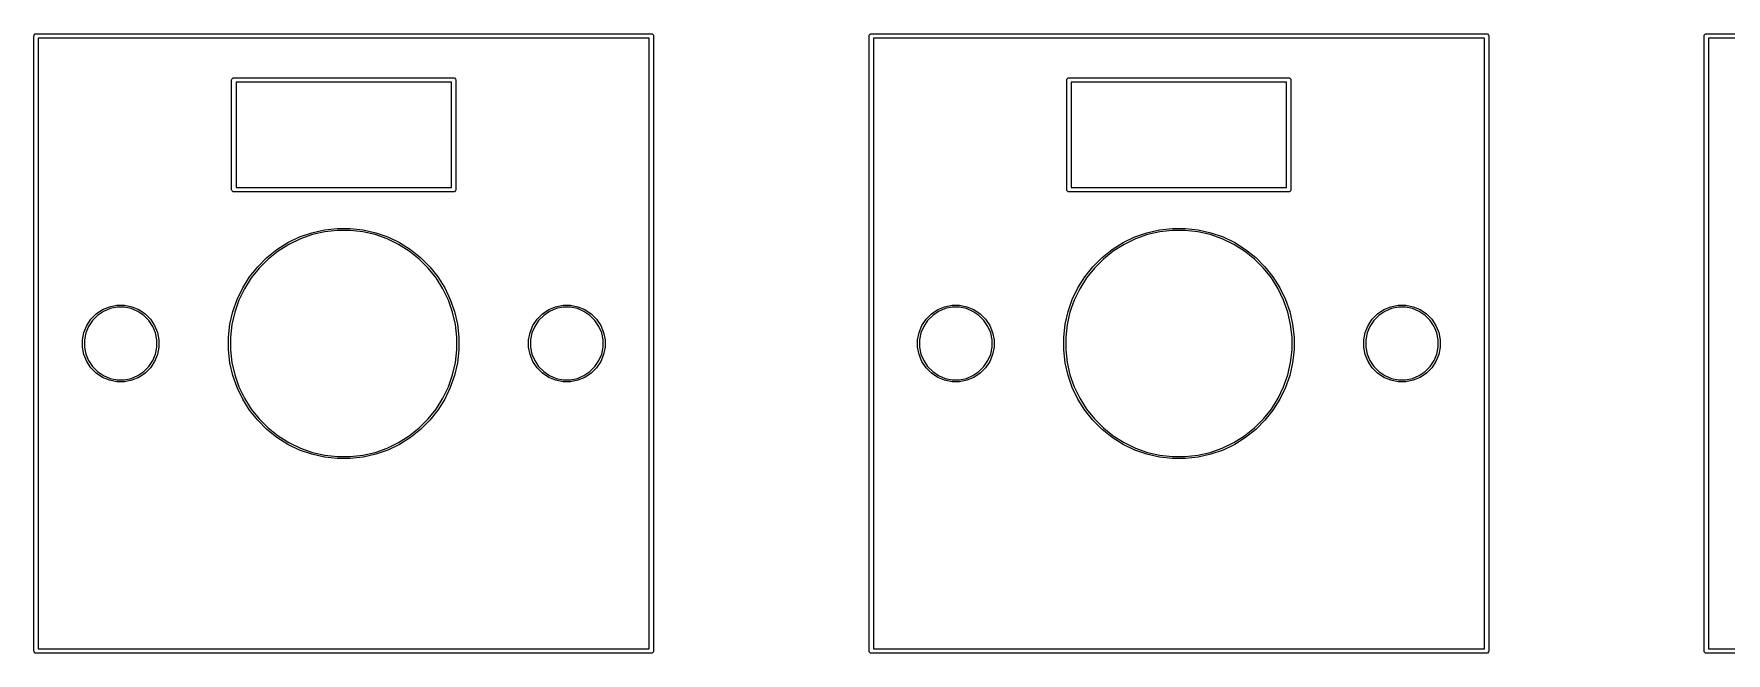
# Model space of a CAD drawing. Extents: x -11 to 295, y -114 to 10.
# Drawn here: x 187.7 to 226.2, y -64.05 to -49.95 of the extents above; entities that cross this region are included whole.
import ezdxf

# ---------------------------------------------------------------- set-up
doc = ezdxf.new("R2010")
doc.units = 0
doc.layers.add('BLACK', color=7, linetype='CONTINUOUS')

msp = doc.modelspace()

# ---------------------------------------------------------------- linework, layer by layer
at = {"layer": 'BLACK', "linetype": 'CONTINUOUS'}
for p, q in [((187.7, -50), (187.703806, -49.980866)), ((187.7, -64), (187.7, -50)), ((187.703806, -49.980866), (187.730866, -49.953806)), ((187.730866, -49.953806), (187.75, -49.95)), ((187.75, -49.95), (201.75, -49.95)), ((187.8, -50.05), (187.8, -63.95)), ((201.7, -50.05), (187.8, -50.05)), ((201.7, -63.95), (201.7, -50.05)), ((201.75, -49.95), (201.769134, -49.953806)), ((201.769134, -49.953806), (201.796194, -49.980866)), ((201.796194, -49.980866), (201.8, -50)), ((201.8, -50), (201.8, -64)), ((206.7, -50), (206.703806, -49.980866)), ((206.7, -64), (206.7, -50)), ((206.703806, -49.980866), (206.730866, -49.953806)), ((206.730866, -49.953806), (206.75, -49.95)), ((206.75, -49.95), (220.75, -49.95)), ((206.8, -50.05), (206.8, -63.95)), ((220.7, -50.05), (206.8, -50.05)), ((220.7, -63.95), (220.7, -50.05)), ((220.75, -49.95), (220.769134, -49.953806)), ((220.769134, -49.953806), (220.796194, -49.980866)), ((220.796194, -49.980866), (220.8, -50)), ((220.8, -50), (220.8, -64)), ((225.7, -50), (225.703806, -49.980866)), ((225.7, -64), (225.7, -50)), ((225.703806, -49.980866), (225.730866, -49.953806)), ((225.730866, -49.953806), (225.75, -49.95)), ((225.75, -49.95), (239.75, -49.95)), ((225.8, -50.05), (225.8, -63.95)), ((239.7, -50.05), (225.8, -50.05)), ((192.2, -51), (192.203806, -50.980866)), ((192.2, -53.5), (192.2, -51)), ((192.203806, -50.980866), (192.230866, -50.953806)), ((192.230866, -50.953806), (192.25, -50.95)), ((192.25, -50.95), (197.25, -50.95)), ((192.3, -51.05), (192.3, -53.45)), ((197.2, -51.05), (192.3, -51.05)), ((197.2, -53.45), (197.2, -51.05)), ((197.25, -50.95), (197.269134, -50.953806)), ((197.269134, -50.953806), (197.296194, -50.980866)), ((197.296194, -50.980866), (197.3, -51)), ((197.3, -51), (197.3, -53.5)), ((211.2, -51), (211.203806, -50.980866)), ((211.2, -53.5), (211.2, -51)), ((211.203806, -50.980866), (211.230866, -50.953806)), ((211.230866, -50.953806), (211.25, -50.95)), ((211.25, -50.95), (216.25, -50.95)), ((211.3, -51.05), (211.3, -53.45)), ((216.2, -51.05), (211.3, -51.05)), ((216.2, -53.45), (216.2, -51.05)), ((216.25, -50.95), (216.269134, -50.953806)), ((216.269134, -50.953806), (216.296194, -50.980866)), ((216.296194, -50.980866), (216.3, -51)), ((216.3, -51), (216.3, -53.5)), ((192.203806, -53.519134), (192.2, -53.5)), ((192.3, -53.45), (197.2, -53.45)), ((197.3, -53.5), (197.296194, -53.519134)), ((211.203806, -53.519134), (211.2, -53.5)), ((211.3, -53.45), (216.2, -53.45)), ((216.3, -53.5), (216.296194, -53.519134)), ((192.230866, -53.546194), (192.203806, -53.519134)), ((192.25, -53.55), (192.230866, -53.546194)), ((197.25, -53.55), (192.25, -53.55)), ((197.269134, -53.546194), (197.25, -53.55)), ((197.296194, -53.519134), (197.269134, -53.546194)), ((211.230866, -53.546194), (211.203806, -53.519134)), ((211.25, -53.55), (211.230866, -53.546194)), ((216.25, -53.55), (211.25, -53.55)), ((216.269134, -53.546194), (216.25, -53.55)), ((216.296194, -53.519134), (216.269134, -53.546194)), ((193.480238, -54.702539), (193.745456, -54.574816)), ((193.763038, -54.617262), (193.502461, -54.742749)), ((193.745456, -54.574816), (194.023307, -54.477592)), ((194.036025, -54.521739), (193.763038, -54.617262)), ((194.023307, -54.477592), (194.310296, -54.412089)), ((194.317992, -54.457382), (194.036025, -54.521739)), ((194.310296, -54.412089), (194.602815, -54.37913)), ((194.605391, -54.425), (194.317992, -54.457382)), ((194.602815, -54.37913), (194.897185, -54.37913)), ((194.894609, -54.425), (194.605391, -54.425)), ((195.182008, -54.457382), (194.894609, -54.425)), ((194.897185, -54.37913), (195.189704, -54.412089)), ((195.463975, -54.521739), (195.182008, -54.457382)), ((195.189704, -54.412089), (195.476693, -54.477592)), ((195.736962, -54.617262), (195.463975, -54.521739)), ((195.476693, -54.477592), (195.754544, -54.574816)), ((195.997539, -54.742749), (195.736962, -54.617262)), ((195.754544, -54.574816), (196.019762, -54.702539)), ((212.480238, -54.702539), (212.745456, -54.574816)), ((212.763038, -54.617262), (212.502461, -54.742749)), ((212.745456, -54.574816), (213.023307, -54.477592)), ((213.036025, -54.521739), (212.763038, -54.617262)), ((213.023307, -54.477592), (213.310296, -54.412089)), ((213.317992, -54.457382), (213.036025, -54.521739)), ((213.310296, -54.412089), (213.602815, -54.37913)), ((213.605391, -54.425), (213.317992, -54.457382)), ((213.602815, -54.37913), (213.897185, -54.37913)), ((213.894609, -54.425), (213.605391, -54.425)), ((214.182008, -54.457382), (213.894609, -54.425)), ((213.897185, -54.37913), (214.189704, -54.412089)), ((214.463975, -54.521739), (214.182008, -54.457382)), ((214.189704, -54.412089), (214.476693, -54.477592)), ((214.736962, -54.617262), (214.463975, -54.521739)), ((214.476693, -54.477592), (214.754544, -54.574816)), ((214.997539, -54.742749), (214.736962, -54.617262)), ((214.754544, -54.574816), (215.019762, -54.702539)), ((192.792689, -55.25084), (193.00084, -55.042689)), ((193.00084, -55.042689), (193.230988, -54.859153)), ((193.257574, -54.896622), (193.031454, -55.076946)), ((193.230988, -54.859153), (193.480238, -54.702539)), ((193.502461, -54.742749), (193.257574, -54.896622)), ((196.242426, -54.896622), (195.997539, -54.742749)), ((196.019762, -54.702539), (196.269012, -54.859153)), ((196.468546, -55.076946), (196.242426, -54.896622)), ((196.269012, -54.859153), (196.49916, -55.042689)), ((196.49916, -55.042689), (196.707311, -55.25084)), ((211.792689, -55.25084), (212.00084, -55.042689)), ((212.00084, -55.042689), (212.230988, -54.859153)), ((212.257574, -54.896622), (212.031454, -55.076946)), ((212.230988, -54.859153), (212.480238, -54.702539)), ((212.502461, -54.742749), (212.257574, -54.896622)), ((215.242426, -54.896622), (214.997539, -54.742749)), ((215.019762, -54.702539), (215.269012, -54.859153)), ((215.468546, -55.076946), (215.242426, -54.896622)), ((215.269012, -54.859153), (215.49916, -55.042689)), ((215.49916, -55.042689), (215.707311, -55.25084)), ((192.609153, -55.480988), (192.792689, -55.25084)), ((192.826946, -55.281454), (192.646622, -55.507574)), ((193.031454, -55.076946), (192.826946, -55.281454)), ((196.673054, -55.281454), (196.468546, -55.076946)), ((196.853378, -55.507574), (196.673054, -55.281454)), ((196.707311, -55.25084), (196.890847, -55.480988)), ((211.609153, -55.480988), (211.792689, -55.25084)), ((211.826946, -55.281454), (211.646622, -55.507574)), ((212.031454, -55.076946), (211.826946, -55.281454)), ((215.673054, -55.281454), (215.468546, -55.076946)), ((215.853378, -55.507574), (215.673054, -55.281454)), ((215.707311, -55.25084), (215.890847, -55.480988)), ((192.324816, -55.995456), (192.452539, -55.730238)), ((192.492749, -55.752461), (192.367262, -56.013038)), ((192.452539, -55.730238), (192.609153, -55.480988)), ((192.646622, -55.507574), (192.492749, -55.752461)), ((197.007251, -55.752461), (196.853378, -55.507574)), ((196.890847, -55.480988), (197.047461, -55.730238)), ((197.132738, -56.013038), (197.007251, -55.752461)), ((197.047461, -55.730238), (197.175184, -55.995456)), ((211.324816, -55.995456), (211.452539, -55.730238)), ((211.492749, -55.752461), (211.367262, -56.013038)), ((211.452539, -55.730238), (211.609153, -55.480988)), ((211.646622, -55.507574), (211.492749, -55.752461)), ((216.007251, -55.752461), (215.853378, -55.507574)), ((215.890847, -55.480988), (216.047461, -55.730238)), ((216.132738, -56.013038), (216.007251, -55.752461)), ((216.047461, -55.730238), (216.175184, -55.995456)), ((189.262528, -56.228319), (189.421001, -56.162677)), ((189.434356, -56.206704), (189.284216, -56.268894)), ((189.421001, -56.162677), (189.589235, -56.129213)), ((189.593745, -56.175), (189.434356, -56.206704)), ((189.589235, -56.129213), (189.760765, -56.129213)), ((189.756255, -56.175), (189.593745, -56.175)), ((189.915644, -56.206704), (189.756255, -56.175)), ((189.760765, -56.129213), (189.928999, -56.162677)), ((190.065784, -56.268894), (189.915644, -56.206704)), ((189.928999, -56.162677), (190.087472, -56.228319)), ((192.227592, -56.273307), (192.324816, -55.995456)), ((192.367262, -56.013038), (192.271739, -56.286025)), ((197.228261, -56.286025), (197.132738, -56.013038)), ((197.175184, -55.995456), (197.272408, -56.273307)), ((199.412528, -56.228319), (199.571001, -56.162677)), ((199.584356, -56.206704), (199.434216, -56.268894)), ((199.571001, -56.162677), (199.739235, -56.129213)), ((199.743745, -56.175), (199.584356, -56.206704)), ((199.739235, -56.129213), (199.910765, -56.129213)), ((199.906255, -56.175), (199.743745, -56.175)), ((200.065644, -56.206704), (199.906255, -56.175)), ((199.910765, -56.129213), (200.078999, -56.162677)), ((200.215784, -56.268894), (200.065644, -56.206704)), ((200.078999, -56.162677), (200.237472, -56.228319)), ((208.262528, -56.228319), (208.421001, -56.162677)), ((208.434356, -56.206704), (208.284216, -56.268894)), ((208.421001, -56.162677), (208.589235, -56.129213)), ((208.593745, -56.175), (208.434356, -56.206704)), ((208.589235, -56.129213), (208.760765, -56.129213)), ((208.756255, -56.175), (208.593745, -56.175)), ((208.915644, -56.206704), (208.756255, -56.175)), ((208.760765, -56.129213), (208.928999, -56.162677)), ((209.065784, -56.268894), (208.915644, -56.206704)), ((208.928999, -56.162677), (209.087472, -56.228319)), ((211.227592, -56.273307), (211.324816, -55.995456)), ((211.367262, -56.013038), (211.271739, -56.286025)), ((216.228261, -56.286025), (216.132738, -56.013038)), ((216.175184, -55.995456), (216.272408, -56.273307)), ((218.412528, -56.228319), (218.571001, -56.162677)), ((218.584356, -56.206704), (218.434216, -56.268894)), ((218.571001, -56.162677), (218.739235, -56.129213)), ((218.743745, -56.175), (218.584356, -56.206704)), ((218.739235, -56.129213), (218.910765, -56.129213)), ((218.906255, -56.175), (218.743745, -56.175)), ((219.065644, -56.206704), (218.906255, -56.175)), ((218.910765, -56.129213), (219.078999, -56.162677)), ((219.215784, -56.268894), (219.065644, -56.206704)), ((219.078999, -56.162677), (219.237472, -56.228319)), ((188.837677, -56.746001), (188.903319, -56.587528)), ((188.903319, -56.587528), (188.998616, -56.444906)), ((189.034181, -56.474093), (188.943894, -56.609216)), ((188.998616, -56.444906), (189.119906, -56.323616)), ((189.149093, -56.359181), (189.034181, -56.474093)), ((189.119906, -56.323616), (189.262528, -56.228319)), ((189.284216, -56.268894), (189.149093, -56.359181)), ((190.200907, -56.359181), (190.065784, -56.268894)), ((190.087472, -56.228319), (190.230094, -56.323616)), ((190.315819, -56.474093), (190.200907, -56.359181)), ((190.230094, -56.323616), (190.351384, -56.444906)), ((190.406106, -56.609216), (190.315819, -56.474093)), ((190.351384, -56.444906), (190.446681, -56.587528)), ((190.446681, -56.587528), (190.512323, -56.746001)), ((192.12913, -56.852815), (192.162089, -56.560296)), ((192.162089, -56.560296), (192.227592, -56.273307)), ((192.207382, -56.567992), (192.175, -56.855391)), ((192.271739, -56.286025), (192.207382, -56.567992)), ((197.292618, -56.567992), (197.228261, -56.286025)), ((197.272408, -56.273307), (197.337911, -56.560296)), ((197.325, -56.855391), (197.292618, -56.567992)), ((197.337911, -56.560296), (197.37087, -56.852815)), ((198.987677, -56.746001), (199.053319, -56.587528)), ((199.053319, -56.587528), (199.148616, -56.444906)), ((199.184181, -56.474093), (199.093894, -56.609216)), ((199.148616, -56.444906), (199.269906, -56.323616)), ((199.299093, -56.359181), (199.184181, -56.474093)), ((199.269906, -56.323616), (199.412528, -56.228319)), ((199.434216, -56.268894), (199.299093, -56.359181)), ((200.350907, -56.359181), (200.215784, -56.268894)), ((200.237472, -56.228319), (200.380094, -56.323616)), ((200.465819, -56.474093), (200.350907, -56.359181)), ((200.380094, -56.323616), (200.501384, -56.444906)), ((200.556106, -56.609216), (200.465819, -56.474093)), ((200.501384, -56.444906), (200.596681, -56.587528)), ((200.596681, -56.587528), (200.662323, -56.746001)), ((207.837677, -56.746001), (207.903319, -56.587528)), ((207.903319, -56.587528), (207.998616, -56.444906)), ((208.034181, -56.474093), (207.943894, -56.609216)), ((207.998616, -56.444906), (208.119906, -56.323616)), ((208.149093, -56.359181), (208.034181, -56.474093)), ((208.119906, -56.323616), (208.262528, -56.228319)), ((208.284216, -56.268894), (208.149093, -56.359181)), ((209.200907, -56.359181), (209.065784, -56.268894)), ((209.087472, -56.228319), (209.230094, -56.323616)), ((209.315819, -56.474093), (209.200907, -56.359181)), ((209.230094, -56.323616), (209.351384, -56.444906)), ((209.406106, -56.609216), (209.315819, -56.474093)), ((209.351384, -56.444906), (209.446681, -56.587528)), ((209.446681, -56.587528), (209.512323, -56.746001)), ((211.12913, -56.852815), (211.162089, -56.560296)), ((211.162089, -56.560296), (211.227592, -56.273307)), ((211.207382, -56.567992), (211.175, -56.855391)), ((211.271739, -56.286025), (211.207382, -56.567992)), ((216.292618, -56.567992), (216.228261, -56.286025)), ((216.272408, -56.273307), (216.337911, -56.560296)), ((216.325, -56.855391), (216.292618, -56.567992)), ((216.337911, -56.560296), (216.37087, -56.852815)), ((217.987677, -56.746001), (218.053319, -56.587528)), ((218.053319, -56.587528), (218.148616, -56.444906)), ((218.184181, -56.474093), (218.093894, -56.609216)), ((218.148616, -56.444906), (218.269906, -56.323616)), ((218.299093, -56.359181), (218.184181, -56.474093)), ((218.269906, -56.323616), (218.412528, -56.228319)), ((218.434216, -56.268894), (218.299093, -56.359181)), ((219.350907, -56.359181), (219.215784, -56.268894)), ((219.237472, -56.228319), (219.380094, -56.323616)), ((219.465819, -56.474093), (219.350907, -56.359181)), ((219.380094, -56.323616), (219.501384, -56.444906)), ((219.556106, -56.609216), (219.465819, -56.474093)), ((219.501384, -56.444906), (219.596681, -56.587528)), ((219.596681, -56.587528), (219.662323, -56.746001)), ((188.804213, -56.914235), (188.837677, -56.746001)), ((188.804213, -56.918745), (188.804213, -56.914235)), ((188.804213, -57.085765), (188.804213, -56.918745)), ((188.881704, -56.759356), (188.85, -56.918745)), ((188.85, -56.918745), (188.85, -57.081255)), ((188.943894, -56.609216), (188.881704, -56.759356)), ((190.468296, -56.759356), (190.406106, -56.609216)), ((190.5, -56.918745), (190.468296, -56.759356)), ((190.5, -57.081255), (190.5, -56.918745)), ((190.512323, -56.746001), (190.545787, -56.914235)), ((190.545787, -56.914235), (190.545787, -57.085765)), ((192.12913, -56.855391), (192.12913, -56.852815)), ((192.12913, -57.147185), (192.12913, -56.855391)), ((192.175, -56.855391), (192.175, -57.144609)), ((197.325, -57.144609), (197.325, -56.855391)), ((197.37087, -56.852815), (197.37087, -57.147185)), ((198.954213, -56.914235), (198.987677, -56.746001)), ((198.954213, -56.918745), (198.954213, -56.914235)), ((198.954213, -57.085765), (198.954213, -56.918745)), ((199.031704, -56.759356), (199, -56.918745)), ((199, -56.918745), (199, -57.081255)), ((199.093894, -56.609216), (199.031704, -56.759356)), ((200.618296, -56.759356), (200.556106, -56.609216)), ((200.65, -56.918745), (200.618296, -56.759356)), ((200.65, -57.081255), (200.65, -56.918745)), ((200.662323, -56.746001), (200.695787, -56.914235)), ((200.695787, -56.914235), (200.695787, -57.085765)), ((207.804213, -56.914235), (207.837677, -56.746001)), ((207.804213, -56.918745), (207.804213, -56.914235)), ((207.804213, -57.085765), (207.804213, -56.918745)), ((207.881704, -56.759356), (207.85, -56.918745)), ((207.85, -56.918745), (207.85, -57.081255)), ((207.943894, -56.609216), (207.881704, -56.759356)), ((209.468296, -56.759356), (209.406106, -56.609216)), ((209.5, -56.918745), (209.468296, -56.759356)), ((209.5, -57.081255), (209.5, -56.918745)), ((209.512323, -56.746001), (209.545787, -56.914235)), ((209.545787, -56.914235), (209.545787, -57.085765)), ((211.12913, -56.855391), (211.12913, -56.852815)), ((211.12913, -57.147185), (211.12913, -56.855391)), ((211.175, -56.855391), (211.175, -57.144609)), ((216.325, -57.144609), (216.325, -56.855391)), ((216.37087, -56.852815), (216.37087, -57.147185)), ((217.954213, -56.914235), (217.987677, -56.746001)), ((217.954213, -56.918745), (217.954213, -56.914235)), ((217.954213, -57.085765), (217.954213, -56.918745)), ((218.031704, -56.759356), (218, -56.918745)), ((218, -56.918745), (218, -57.081255)), ((218.093894, -56.609216), (218.031704, -56.759356)), ((219.618296, -56.759356), (219.556106, -56.609216)), ((219.65, -56.918745), (219.618296, -56.759356)), ((219.65, -57.081255), (219.65, -56.918745)), ((219.662323, -56.746001), (219.695787, -56.914235)), ((219.695787, -56.914235), (219.695787, -57.085765)), ((188.837677, -57.253999), (188.804213, -57.085765)), ((188.903319, -57.412472), (188.837677, -57.253999)), ((188.85, -57.081255), (188.881704, -57.240644)), ((188.881704, -57.240644), (188.943894, -57.390784)), ((190.406106, -57.390784), (190.468296, -57.240644)), ((190.512323, -57.253999), (190.446681, -57.412472)), ((190.468296, -57.240644), (190.5, -57.081255)), ((190.545787, -57.085765), (190.512323, -57.253999)), ((192.162089, -57.439704), (192.12913, -57.147185)), ((192.175, -57.144609), (192.207382, -57.432008)), ((197.292618, -57.432008), (197.325, -57.144609)), ((197.37087, -57.147185), (197.337911, -57.439704)), ((198.987677, -57.253999), (198.954213, -57.085765)), ((199.053319, -57.412472), (198.987677, -57.253999)), ((199, -57.081255), (199.031704, -57.240644)), ((199.031704, -57.240644), (199.093894, -57.390784)), ((200.556106, -57.390784), (200.618296, -57.240644)), ((200.662323, -57.253999), (200.596681, -57.412472)), ((200.618296, -57.240644), (200.65, -57.081255)), ((200.695787, -57.085765), (200.662323, -57.253999)), ((207.837677, -57.253999), (207.804213, -57.085765)), ((207.903319, -57.412472), (207.837677, -57.253999)), ((207.85, -57.081255), (207.881704, -57.240644)), ((207.881704, -57.240644), (207.943894, -57.390784)), ((209.406106, -57.390784), (209.468296, -57.240644)), ((209.512323, -57.253999), (209.446681, -57.412472)), ((209.468296, -57.240644), (209.5, -57.081255)), ((209.545787, -57.085765), (209.512323, -57.253999)), ((211.162089, -57.439704), (211.12913, -57.147185)), ((211.175, -57.144609), (211.207382, -57.432008)), ((216.292618, -57.432008), (216.325, -57.144609)), ((216.37087, -57.147185), (216.337911, -57.439704)), ((217.987677, -57.253999), (217.954213, -57.085765)), ((218.053319, -57.412472), (217.987677, -57.253999)), ((218, -57.081255), (218.031704, -57.240644)), ((218.031704, -57.240644), (218.093894, -57.390784)), ((219.556106, -57.390784), (219.618296, -57.240644)), ((219.662323, -57.253999), (219.596681, -57.412472)), ((219.618296, -57.240644), (219.65, -57.081255)), ((219.695787, -57.085765), (219.662323, -57.253999)), ((188.998616, -57.555094), (188.903319, -57.412472)), ((188.943894, -57.390784), (189.034181, -57.525907)), ((189.119906, -57.676384), (188.998616, -57.555094)), ((189.034181, -57.525907), (189.149093, -57.640819)), ((189.262528, -57.771681), (189.119906, -57.676384)), ((189.149093, -57.640819), (189.284216, -57.731106)), ((189.284216, -57.731106), (189.434356, -57.793296)), ((189.915644, -57.793296), (190.065784, -57.731106)), ((190.065784, -57.731106), (190.200907, -57.640819)), ((190.230094, -57.676384), (190.087472, -57.771681)), ((190.200907, -57.640819), (190.315819, -57.525907)), ((190.351384, -57.555094), (190.230094, -57.676384)), ((190.315819, -57.525907), (190.406106, -57.390784)), ((190.446681, -57.412472), (190.351384, -57.555094)), ((192.227592, -57.726693), (192.162089, -57.439704)), ((192.207382, -57.432008), (192.271739, -57.713975)), ((192.324816, -58.004544), (192.227592, -57.726693)), ((192.271739, -57.713975), (192.367262, -57.986962)), ((197.132738, -57.986962), (197.228261, -57.713975)), ((197.272408, -57.726693), (197.175184, -58.004544)), ((197.228261, -57.713975), (197.292618, -57.432008)), ((197.337911, -57.439704), (197.272408, -57.726693)), ((199.148616, -57.555094), (199.053319, -57.412472)), ((199.093894, -57.390784), (199.184181, -57.525907)), ((199.269906, -57.676384), (199.148616, -57.555094)), ((199.184181, -57.525907), (199.299093, -57.640819)), ((199.412528, -57.771681), (199.269906, -57.676384)), ((199.299093, -57.640819), (199.434216, -57.731106)), ((199.434216, -57.731106), (199.584356, -57.793296)), ((200.065644, -57.793296), (200.215784, -57.731106)), ((200.215784, -57.731106), (200.350907, -57.640819)), ((200.380094, -57.676384), (200.237472, -57.771681)), ((200.350907, -57.640819), (200.465819, -57.525907)), ((200.501384, -57.555094), (200.380094, -57.676384)), ((200.465819, -57.525907), (200.556106, -57.390784)), ((200.596681, -57.412472), (200.501384, -57.555094)), ((207.998616, -57.555094), (207.903319, -57.412472)), ((207.943894, -57.390784), (208.034181, -57.525907)), ((208.119906, -57.676384), (207.998616, -57.555094)), ((208.034181, -57.525907), (208.149093, -57.640819)), ((208.262528, -57.771681), (208.119906, -57.676384)), ((208.149093, -57.640819), (208.284216, -57.731106)), ((208.284216, -57.731106), (208.434356, -57.793296)), ((208.915644, -57.793296), (209.065784, -57.731106)), ((209.065784, -57.731106), (209.200907, -57.640819)), ((209.230094, -57.676384), (209.087472, -57.771681)), ((209.200907, -57.640819), (209.315819, -57.525907)), ((209.351384, -57.555094), (209.230094, -57.676384)), ((209.315819, -57.525907), (209.406106, -57.390784)), ((209.446681, -57.412472), (209.351384, -57.555094)), ((211.227592, -57.726693), (211.162089, -57.439704)), ((211.207382, -57.432008), (211.271739, -57.713975)), ((211.324816, -58.004544), (211.227592, -57.726693)), ((211.271739, -57.713975), (211.367262, -57.986962)), ((216.132738, -57.986962), (216.228261, -57.713975)), ((216.272408, -57.726693), (216.175184, -58.004544)), ((216.228261, -57.713975), (216.292618, -57.432008)), ((216.337911, -57.439704), (216.272408, -57.726693)), ((218.148616, -57.555094), (218.053319, -57.412472)), ((218.093894, -57.390784), (218.184181, -57.525907)), ((218.269906, -57.676384), (218.148616, -57.555094)), ((218.184181, -57.525907), (218.299093, -57.640819)), ((218.412528, -57.771681), (218.269906, -57.676384)), ((218.299093, -57.640819), (218.434216, -57.731106)), ((218.434216, -57.731106), (218.584356, -57.793296)), ((219.065644, -57.793296), (219.215784, -57.731106)), ((219.215784, -57.731106), (219.350907, -57.640819)), ((219.380094, -57.676384), (219.237472, -57.771681)), ((219.350907, -57.640819), (219.465819, -57.525907)), ((219.501384, -57.555094), (219.380094, -57.676384)), ((219.465819, -57.525907), (219.556106, -57.390784)), ((219.596681, -57.412472), (219.501384, -57.555094)), ((189.421001, -57.837323), (189.262528, -57.771681)), ((189.589235, -57.870787), (189.421001, -57.837323)), ((189.434356, -57.793296), (189.593745, -57.825)), ((189.760765, -57.870787), (189.589235, -57.870787)), ((189.593745, -57.825), (189.756255, -57.825)), ((189.756255, -57.825), (189.915644, -57.793296)), ((189.928999, -57.837323), (189.760765, -57.870787)), ((190.087472, -57.771681), (189.928999, -57.837323)), ((192.452539, -58.269762), (192.324816, -58.004544)), ((192.367262, -57.986962), (192.492749, -58.247539)), ((197.007251, -58.247539), (197.132738, -57.986962)), ((197.175184, -58.004544), (197.047461, -58.269762)), ((199.571001, -57.837323), (199.412528, -57.771681)), ((199.739235, -57.870787), (199.571001, -57.837323)), ((199.584356, -57.793296), (199.743745, -57.825)), ((199.910765, -57.870787), (199.739235, -57.870787)), ((199.743745, -57.825), (199.906255, -57.825)), ((199.906255, -57.825), (200.065644, -57.793296)), ((200.078999, -57.837323), (199.910765, -57.870787)), ((200.237472, -57.771681), (200.078999, -57.837323)), ((208.421001, -57.837323), (208.262528, -57.771681)), ((208.589235, -57.870787), (208.421001, -57.837323)), ((208.434356, -57.793296), (208.593745, -57.825)), ((208.760765, -57.870787), (208.589235, -57.870787)), ((208.593745, -57.825), (208.756255, -57.825)), ((208.756255, -57.825), (208.915644, -57.793296)), ((208.928999, -57.837323), (208.760765, -57.870787)), ((209.087472, -57.771681), (208.928999, -57.837323)), ((211.452539, -58.269762), (211.324816, -58.004544)), ((211.367262, -57.986962), (211.492749, -58.247539)), ((216.007251, -58.247539), (216.132738, -57.986962)), ((216.175184, -58.004544), (216.047461, -58.269762)), ((218.571001, -57.837323), (218.412528, -57.771681)), ((218.739235, -57.870787), (218.571001, -57.837323)), ((218.584356, -57.793296), (218.743745, -57.825)), ((218.910765, -57.870787), (218.739235, -57.870787)), ((218.743745, -57.825), (218.906255, -57.825)), ((218.906255, -57.825), (219.065644, -57.793296)), ((219.078999, -57.837323), (218.910765, -57.870787)), ((219.237472, -57.771681), (219.078999, -57.837323)), ((192.609153, -58.519012), (192.452539, -58.269762)), ((192.492749, -58.247539), (192.646622, -58.492426)), ((192.792689, -58.74916), (192.609153, -58.519012)), ((192.646622, -58.492426), (192.826946, -58.718546)), ((196.673054, -58.718546), (196.853378, -58.492426)), ((196.890847, -58.519012), (196.707311, -58.74916)), ((196.853378, -58.492426), (197.007251, -58.247539)), ((197.047461, -58.269762), (196.890847, -58.519012)), ((211.609153, -58.519012), (211.452539, -58.269762)), ((211.492749, -58.247539), (211.646622, -58.492426)), ((211.792689, -58.74916), (211.609153, -58.519012)), ((211.646622, -58.492426), (211.826946, -58.718546)), ((215.673054, -58.718546), (215.853378, -58.492426)), ((215.890847, -58.519012), (215.707311, -58.74916)), ((215.853378, -58.492426), (216.007251, -58.247539)), ((216.047461, -58.269762), (215.890847, -58.519012)), ((193.00084, -58.957311), (192.792689, -58.74916)), ((192.826946, -58.718546), (193.031454, -58.923054)), ((196.468546, -58.923054), (196.673054, -58.718546)), ((196.707311, -58.74916), (196.49916, -58.957311)), ((212.00084, -58.957311), (211.792689, -58.74916)), ((211.826946, -58.718546), (212.031454, -58.923054)), ((215.468546, -58.923054), (215.673054, -58.718546)), ((215.707311, -58.74916), (215.49916, -58.957311)), ((193.230988, -59.140847), (193.00084, -58.957311)), ((193.031454, -58.923054), (193.257574, -59.103378)), ((193.480238, -59.297461), (193.230988, -59.140847)), ((193.257574, -59.103378), (193.502461, -59.257251)), ((193.502461, -59.257251), (193.763038, -59.382738)), ((195.736962, -59.382738), (195.997539, -59.257251)), ((195.997539, -59.257251), (196.242426, -59.103378)), ((196.269012, -59.140847), (196.019762, -59.297461)), ((196.242426, -59.103378), (196.468546, -58.923054)), ((196.49916, -58.957311), (196.269012, -59.140847)), ((212.230988, -59.140847), (212.00084, -58.957311)), ((212.031454, -58.923054), (212.257574, -59.103378)), ((212.480238, -59.297461), (212.230988, -59.140847)), ((212.257574, -59.103378), (212.502461, -59.257251)), ((212.502461, -59.257251), (212.763038, -59.382738)), ((214.736962, -59.382738), (214.997539, -59.257251)), ((214.997539, -59.257251), (215.242426, -59.103378)), ((215.269012, -59.140847), (215.019762, -59.297461)), ((215.242426, -59.103378), (215.468546, -58.923054)), ((215.49916, -58.957311), (215.269012, -59.140847)), ((193.745456, -59.425184), (193.480238, -59.297461)), ((194.023307, -59.522408), (193.745456, -59.425184)), ((193.763038, -59.382738), (194.036025, -59.478261)), ((194.310296, -59.587911), (194.023307, -59.522408)), ((194.036025, -59.478261), (194.317992, -59.542618)), ((194.602815, -59.62087), (194.310296, -59.587911)), ((194.317992, -59.542618), (194.605391, -59.575)), ((194.897185, -59.62087), (194.602815, -59.62087)), ((194.605391, -59.575), (194.894609, -59.575)), ((194.894609, -59.575), (195.182008, -59.542618)), ((195.189704, -59.587911), (194.897185, -59.62087)), ((195.182008, -59.542618), (195.463975, -59.478261)), ((195.476693, -59.522408), (195.189704, -59.587911)), ((195.463975, -59.478261), (195.736962, -59.382738)), ((195.754544, -59.425184), (195.476693, -59.522408)), ((196.019762, -59.297461), (195.754544, -59.425184)), ((212.745456, -59.425184), (212.480238, -59.297461)), ((213.023307, -59.522408), (212.745456, -59.425184)), ((212.763038, -59.382738), (213.036025, -59.478261)), ((213.310296, -59.587911), (213.023307, -59.522408)), ((213.036025, -59.478261), (213.317992, -59.542618)), ((213.602815, -59.62087), (213.310296, -59.587911)), ((213.317992, -59.542618), (213.605391, -59.575)), ((213.897185, -59.62087), (213.602815, -59.62087)), ((213.605391, -59.575), (213.894609, -59.575)), ((213.894609, -59.575), (214.182008, -59.542618)), ((214.189704, -59.587911), (213.897185, -59.62087)), ((214.182008, -59.542618), (214.463975, -59.478261)), ((214.476693, -59.522408), (214.189704, -59.587911)), ((214.463975, -59.478261), (214.736962, -59.382738)), ((214.754544, -59.425184), (214.476693, -59.522408)), ((215.019762, -59.297461), (214.754544, -59.425184)), ((187.703806, -64.019134), (187.7, -64)), ((187.730866, -64.046194), (187.703806, -64.019134)), ((187.75, -64.05), (187.730866, -64.046194)), ((201.75, -64.05), (187.75, -64.05)), ((187.8, -63.95), (201.7, -63.95)), ((201.769134, -64.046194), (201.75, -64.05)), ((201.796194, -64.019134), (201.769134, -64.046194)), ((201.8, -64), (201.796194, -64.019134)), ((206.703806, -64.019134), (206.7, -64)), ((206.730866, -64.046194), (206.703806, -64.019134)), ((206.75, -64.05), (206.730866, -64.046194)), ((220.75, -64.05), (206.75, -64.05)), ((206.8, -63.95), (220.7, -63.95)), ((220.769134, -64.046194), (220.75, -64.05)), ((220.796194, -64.019134), (220.769134, -64.046194)), ((220.8, -64), (220.796194, -64.019134)), ((225.703806, -64.019134), (225.7, -64)), ((225.730866, -64.046194), (225.703806, -64.019134)), ((225.75, -64.05), (225.730866, -64.046194)), ((239.75, -64.05), (225.75, -64.05)), ((225.8, -63.95), (239.7, -63.95))]:
    msp.add_line(p, q, dxfattribs=at)

doc.saveas('drawing.dxf')
